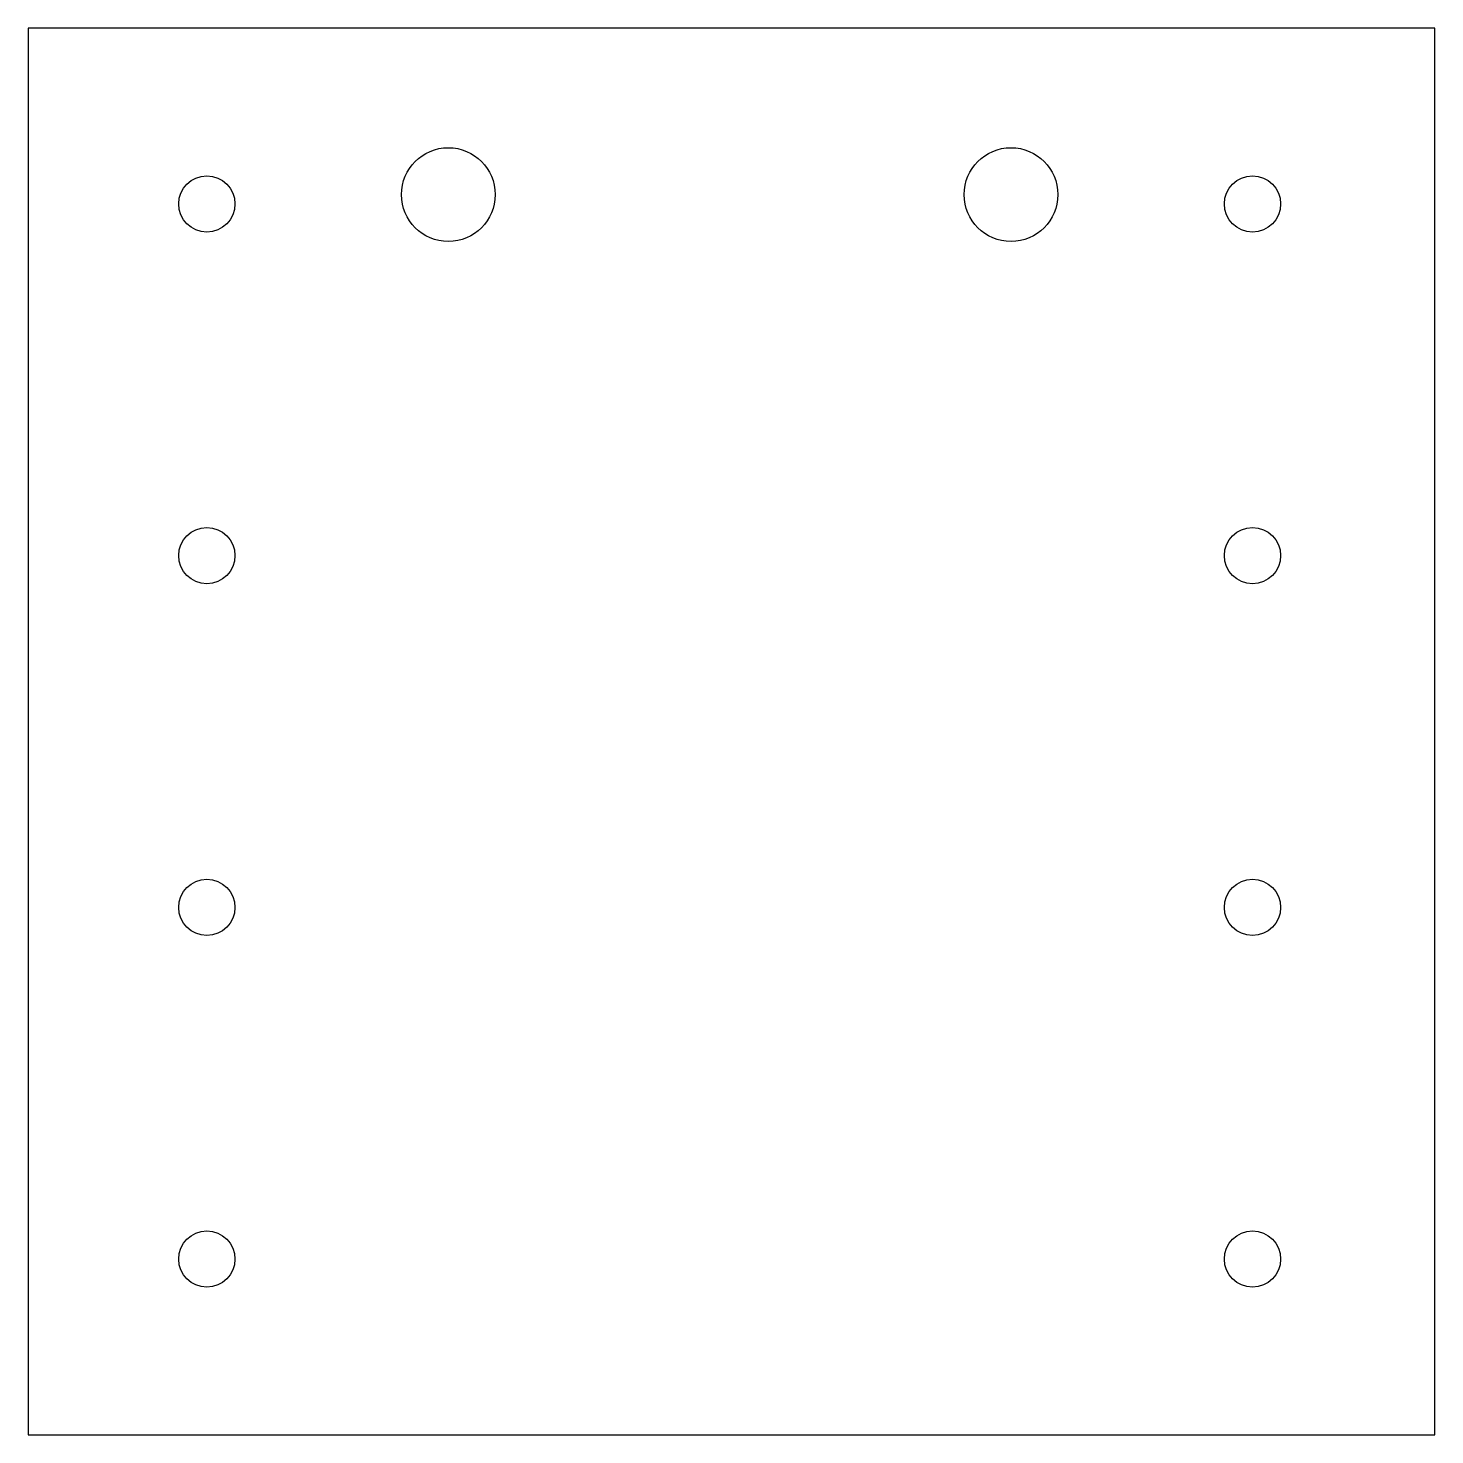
# Model space of a CAD drawing. Header units: millimetres. Extents: x -48.9 to 11.1, y -87.5 to -27.5.
import ezdxf

# ---------------------------------------------------------------- set-up
doc = ezdxf.new("R2010")
doc.units = ezdxf.units.MM

msp = doc.modelspace()

# ---------------------------------------------------------------- linework, layer by layer
msp.add_lwpolyline([(-48.922, -87.5), (11.078, -87.5), (11.078, -27.5), (-48.922, -27.5)], close=True)
for centre, radius in [((-31, -34.599), 2), ((-7, -34.599), 2), ((-41.3, -35), 1.2), ((3.3, -35), 1.2), ((-41.3, -50), 1.2), ((3.3, -50), 1.2), ((-41.3, -65), 1.2), ((3.3, -65), 1.2), ((-41.3, -80), 1.2), ((3.3, -80), 1.2)]:
    msp.add_circle(centre, radius)

doc.saveas('drawing.dxf')
